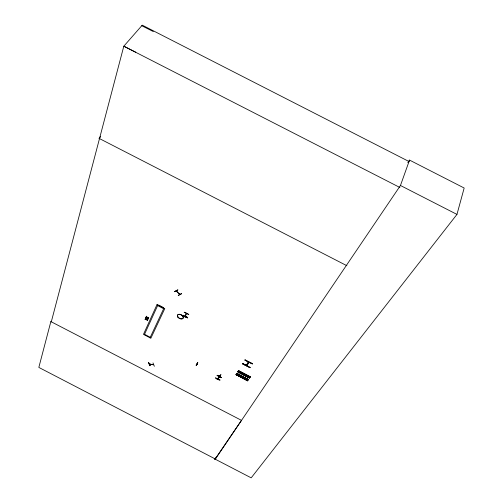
<?xml version="1.0" encoding="UTF-8"?>
<svg xmlns="http://www.w3.org/2000/svg" width="503" height="503" viewBox="0 0 503 503"><rect width="100%" height="100%" fill="white"/><g stroke="black" fill="none" stroke-linecap="round" stroke-linejoin="round"><path stroke-width="0.75" d="M238.491 370.598L238.208 371.044L250.06 377.237M237.68 371.805L249.494 378.067M236.68 373.503L248.35 379.91L248.62 379.451M236.033 374.496L247.671 380.916L247.954 380.438L236.177 374.314M154.346 366.297L152.987 362.896M185.418 316.249L185.55 315.928M176.176 290.986L179.709 294.45L179.602 293.796M186.456 313.583L186.406 313.13M181.652 293.802L178.376 295.481M178.219 295.299L181.558 293.419M219.17 376.552L217.692 378.973L217.988 378.476M217.931 379.042L218.132 378.552M215.391 458.139L214.762 459.56L241.484 420.351L50.853 321.58L38.832 367.416L215.334 459.006M215.963 457.585L215.253 459.201L251.192 477.85L456.957 214.404L464.168 188.021L409.53 160.092L407.814 162.67M149.36 364.078L153.478 364.631M149.422 364.203L149.988 364.015M153.094 364.549L153.516 364.757L149.498 364.216M215.253 459.201L400.457 185.488L409.53 160.092M244.974 360.066L252.449 363.858M245.093 359.878L252.575 363.682L252.387 363.971L244.904 360.192L245.099 359.865M176.213 291.074L176.647 291.224M179.86 294.425L176.314 290.929M182.853 315.519L182.866 315.5C191.762 319.48 186.563 318.085 183.023 315.167M188.713 314.513L184.136 312.187L188.788 314.381M186.292 313.432L185.142 316.393L185.393 315.853M186.456 313.514C187.028 311.678 183.966 320.273 185.525 316.11M187.443 317.733L187.613 317.374L184.991 316.11M147.586 320.103L147.385 320.518L146.411 319.462L145.059 319.33L146.335 319.047M146.228 319.235L145.537 318.173L146.524 319.242L147.863 319.374L146.826 319.279M148.341 318.298L148.14 318.713L147.165 317.657L145.807 317.525L146.002 317.123M147.083 317.236L146.191 316.588L146.398 316.173M147.385 320.518L146.713 319.474M148.14 318.713L147.574 317.475M147.461 317.663L148.618 317.569L147.272 317.437L146.285 316.362M221.414 377.659L217.133 375.408M242.647 363.883L250.06 367.687L242.622 363.933L242.823 363.575L247.551 365.97M99.506 138.602L100.455 136.47M144.304 334.791L157.904 305.019M150.013 337.815L163.896 308.194M217.195 375.276L221.483 377.514M219.39 377.2L220.899 374.559M220.012 379.947C220.138 380.438 214.812 378.797 215.743 377.722M219.641 375.854L219.824 375.376M219.886 375.37C218.874 375.791 220.804 376.074 219.679 375.716M187.525 317.544L182.935 315.331M219.93 380.111L215.642 377.923M196.459 365.134L196.126 365.203L197.83 362.632L196.126 365.197M197.075 364.159L197.666 364.04M248.614 379.514L236.812 373.32L248.463 379.696M250.041 377.263L250.331 376.778L238.466 370.617L250.293 376.86M186.374 313.797L186.638 313.243M197.516 364.241L197.069 364.147M242.779 363.663L250.236 367.404L250.06 367.687M153.157 364.706L153.151 364.335M149.951 363.902L149.863 364.247M150.101 365.536L149.775 365.694L150.07 365.549M148.869 362.342L148.536 362.5L149.775 365.694M177.943 289.898L174.604 291.734M247.772 380.758L235.995 374.578L247.753 380.758M237.831 371.616L249.62 377.854M176.522 290.621L176.213 291.023L176.591 290.64M176.672 290.967L176.628 291.231M176.572 291.375L176.842 290.885M176.685 291.312L176.842 290.935M250.129 377.105L238.315 370.874L250.173 377.017M148.523 317.783L148.725 317.374M147.775 319.587L147.97 319.185M145.442 318.399L145.65 317.984M145.059 319.33L145.26 318.927M147.165 317.657L147.385 317.248M146.411 319.462L146.637 319.053M217.101 375.477L221.389 377.709M217.893 379.042L219.302 376.659M219.402 377.219L220.861 374.748M246.3 365.316L248.482 361.902C250.532 362.82 245.263 365.876 246.747 365.549M246.357 365.436L248.482 361.934M246.715 365.612L248.859 362.129M185.186 316.136L185.337 316.456M148.536 362.493L150.001 365.725M196.359 365.266L197.685 362.77M174.434 291.602L177.697 289.898M197.069 364.034L197.503 364.26M219.937 376.011L220.176 375.54M145.889 317.311L146.977 317.431M219.943 375.999L219.61 375.804M141.752 25.735L153.333 31.57M135.785 52.237L123.813 46.194L51.293 321.845L50.841 321.618M409.153 161.595L142.261 25.15L123.813 46.194L399.904 187.5M400.457 185.488L456.957 214.404M98.928 138.3L346.894 265.722M236.008 374.559L247.797 380.721M158.734 305.082L163.393 307.553M157.646 305.579L163.632 308.748M144.537 334.281L150.252 337.312M236.655 373.559L248.507 379.671L236.649 373.566M157.03 304.554L143.474 334.35L150.85 338.261L164.77 308.66L157.03 304.554M237.724 371.78L249.545 377.992L237.724 371.78M177.817 316.984A3.163 1.962 28.8 0 0 182.885 318.456A3.163 1.962 28.8 0 0 180.281 314.52A3.163 1.962 28.8 0 0 177.817 316.984M177.855 316.896A3.181 1.974 28.8 0 0 182.954 318.374A3.181 1.974 28.8 0 0 180.332 314.419A3.181 1.974 28.8 0 0 177.855 316.896"/></g></svg>
